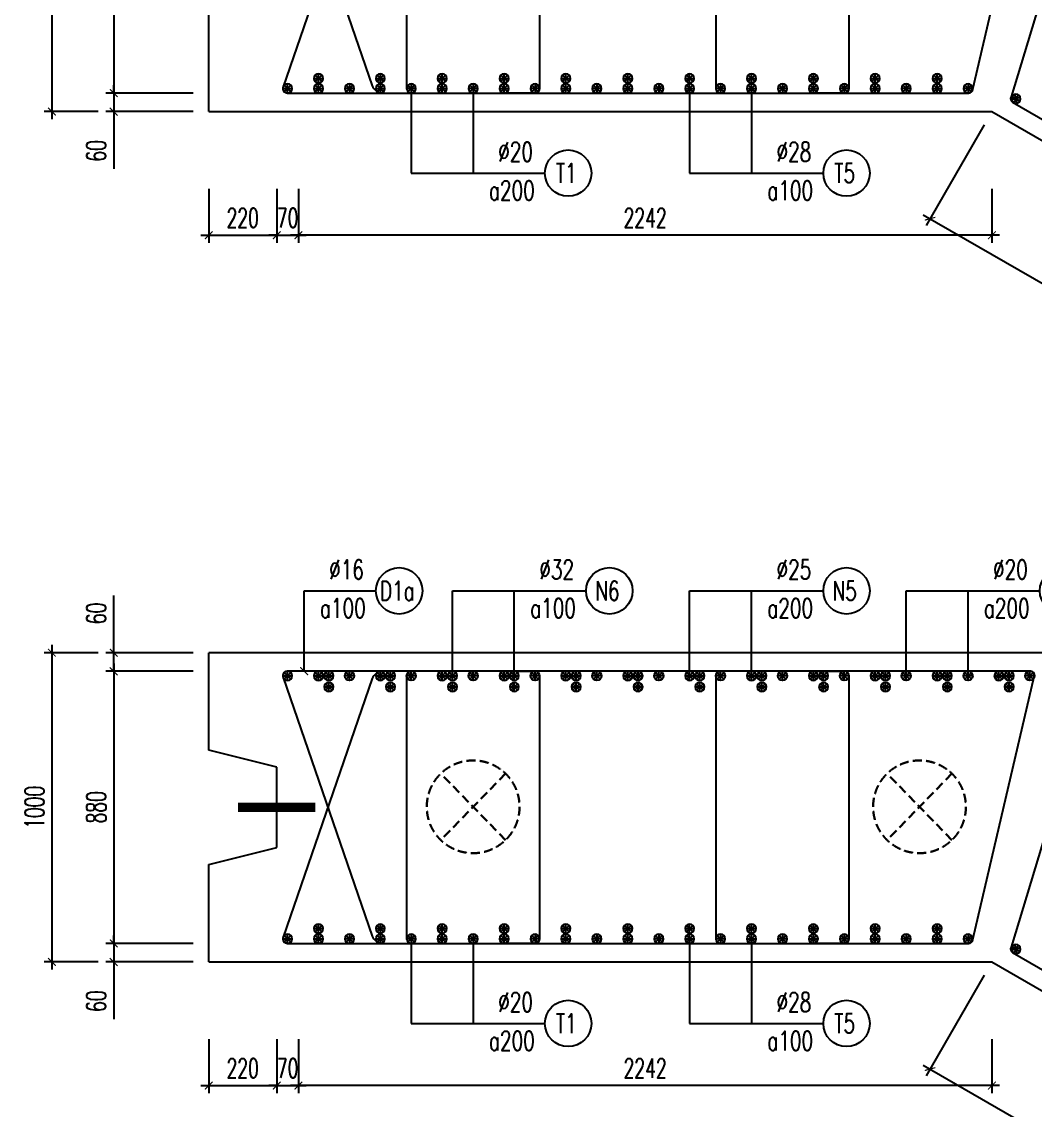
# Model space of a CAD drawing. Header units: millimetres. Extents: x -143483 to 1166745, y -1448440 to -1202244.
# Drawn here: x 365004 to 378110, y -1246161 to -1232080 of the extents above; entities that cross this region are included whole.
import ezdxf
from ezdxf.enums import TextEntityAlignment as Align

# ---------------------------------------------------------------- set-up
doc = ezdxf.new("R2010")
doc.units = ezdxf.units.MM
doc.header["$LTSCALE"] = 30
doc.header["$PDMODE"] = 3
doc.linetypes.add('DASHED', pattern=[19.05, 12.7, -6.35])
doc.layers.get('0').update_dxf_attribs({"lineweight": 9})
doc.layers.get('Defpoints').update_dxf_attribs({"lineweight": 9})
for name, color, linetype in [('ccu11-Cotthep', 9, 'Continuous'), ('ccu11-Dim', 8, 'Continuous'), ('ccu11-Thay', 7, 'Continuous'), ('ccu11-Thep', 4, 'Continuous'), ('ccu11-Thep doc', 4, 'Continuous'), ('ccu11-Thepdai', 6, 'Continuous')]:
    doc.layers.add(name, color=color, linetype=linetype)
doc.layers.add('ccu11-Khuat', color=9, linetype='DASHED', lineweight=30)
doc.layers.add('Vicom_thep doc', color=1, linetype='Continuous', lineweight=35)
doc.styles.add('ccu11-dim', font='vnsimli.shx', dxfattribs={"width": 0.65, "bigfont": 'bigfont.shx'})
doc.styles.add('ccu11-vnsimple', font='vnsimple.shx', dxfattribs={"bigfont": 'bigfont.shx'})
doc.styles.add('ccu11_simli', font='vnsimli.shx', dxfattribs={"width": 0.8})
doc.dimstyles.new('ccu11-100', dxfattribs={"dimscale": 100, "dimtxt": 2.5, "dimasz": 1, "dimexe": 1, "dimexo": 2, "dimgap": 1, "dimtad": 1, "dimdec": 0, "dimdsep": 46, "dimtxsty": 'ccu11-dim', "dimblk": 'ARCHTICK', "dimcen": -1, "dimdle": 1, "dimclrd": 256, "dimclre": 256, "dimclrt": 3, "dimadec": 0, "dimazin": 2, "dimtfac": 0.1, "dimtdec": 0, "dimtmove": 0, "dimatfit": 1, "dimldrblk": 'ARCHTICK', "dimfxl": 0, "dimtvp": 0.833333, "dimtolj": 1, "dimtzin": 12, "dimarcsym": 0})
doc.dimstyles.new('ccu11-100x4', dxfattribs={"dimscale": 100, "dimtxt": 2.5, "dimasz": 1, "dimexe": 1, "dimexo": 2, "dimgap": 1, "dimtad": 1, "dimdec": 0, "dimlfac": 0.25, "dimdsep": 46, "dimtxsty": 'ccu11-dim', "dimblk": 'ARCHTICK', "dimcen": -1, "dimdle": 1, "dimclrd": 256, "dimclre": 256, "dimclrt": 3, "dimadec": 0, "dimazin": 2, "dimtfac": 0.1, "dimtdec": 0, "dimtmove": 0, "dimatfit": 1, "dimldrblk": 'ARCHTICK', "dimfxl": 0, "dimtvp": 0.833333, "dimtolj": 1, "dimtzin": 12, "dimarcsym": 0})

# ---------------------------------------------------------------- blocks, each defined once
blk = doc.blocks.new('_ARCHTICK')
at = {"color": 0, "linetype": 'ByBlock', "const_width": 0.15}
blk.add_lwpolyline([(-0.5, -0.5), (0.5, 0.5)], dxfattribs=at)
blk = doc.blocks.new('*D2724')
at = {"layer": 'ccu11-Dim', "linetype": 'ByBlock', "lineweight": -2, "ltscale": 30, "transparency": 16777216}
for p, q in [((377450, -1233415), (376700, -1234714)), ((376663, -1234578), (389307, -1241878)), ((389920, -1240615), (389170, -1241914))]:
    blk.add_line(p, q, dxfattribs=at)
at = {"layer": 'Defpoints', "color": 0, "linetype": 'ByBlock', "ltscale": 30, "transparency": 16777216}
for p in [(377550, -1233242), (390020, -1240442), (389220, -1241828)]:
    blk.add_point(p, dxfattribs=at)
at = {"layer": 'ccu11-Dim', "linetype": 'ByBlock', "lineweight": -2, "ltscale": 30, "transparency": 16777216, "xscale": 100, "yscale": 100, "zscale": 100}
for p, rotation in [((376750, -1234628), 149.9999151036801), ((389220, -1241828), 329.9999151036801)]:
    blk.add_blockref('_ARCHTICK', p, dxfattribs=dict(at, rotation=rotation))
at = {"layer": 'ccu11-Dim', "color": 3, "linetype": 'ByBlock', "ltscale": 30, "transparency": 16777216, "insert": (383097, -1238033), "char_height": 250, "attachment_point": 5, "rotation": 329.9999, "style": 'ccu11-dim'}
blk.add_mtext('\\A1;3600', dxfattribs=at)
blk = doc.blocks.new('*D2726')
at = {"layer": 'ccu11-Dim', "linetype": 'ByBlock', "lineweight": -2, "ltscale": 30, "transparency": 16777216}
for p, q in [((367221, -1229482), (366093, -1229482)), ((366193, -1229382), (366193, -1233102)), ((367221, -1233002), (366093, -1233002))]:
    blk.add_line(p, q, dxfattribs=at)
at = {"layer": 'Defpoints', "color": 0, "linetype": 'ByBlock', "ltscale": 30, "transparency": 16777216}
for p in [(367421, -1229482), (366193, -1233002), (367421, -1233002)]:
    blk.add_point(p, dxfattribs=at)
at = {"layer": 'ccu11-Dim', "linetype": 'ByBlock', "lineweight": -2, "ltscale": 30, "transparency": 16777216, "xscale": 100, "yscale": 100, "zscale": 100}
for p, rotation in [((366193, -1229482), 90), ((366193, -1233002), 270)]:
    blk.add_blockref('_ARCHTICK', p, dxfattribs=dict(at, rotation=rotation))
at = {"layer": 'ccu11-Dim', "color": 3, "linetype": 'ByBlock', "ltscale": 30, "transparency": 16777216, "insert": (365968, -1231242), "char_height": 250, "attachment_point": 5, "rotation": 90, "style": 'ccu11-dim'}
blk.add_mtext('\\A1;880', dxfattribs=at)
blk = doc.blocks.new('*D2727')
at = {"layer": 'ccu11-Dim', "linetype": 'ByBlock', "lineweight": -2, "ltscale": 30, "transparency": 16777216}
for p, q in [((367221, -1233002), (366093, -1233002)), ((366193, -1233002), (366193, -1232902)), ((366193, -1233002), (366193, -1233242)), ((367221, -1233242), (366093, -1233242)), ((366193, -1233242), (366193, -1233982))]:
    blk.add_line(p, q, dxfattribs=at)
at = {"layer": 'Defpoints', "color": 0, "linetype": 'ByBlock', "ltscale": 30, "transparency": 16777216}
for p in [(366193, -1233002), (367421, -1233002), (367421, -1233242)]:
    blk.add_point(p, dxfattribs=at)
at = {"layer": 'ccu11-Dim', "linetype": 'ByBlock', "lineweight": -2, "ltscale": 30, "transparency": 16777216, "xscale": 100, "yscale": 100, "zscale": 100}
for p, rotation in [((366193, -1233002), 270), ((366193, -1233242), 90)]:
    blk.add_blockref('_ARCHTICK', p, dxfattribs=dict(at, rotation=rotation))
at = {"layer": 'ccu11-Dim', "color": 3, "linetype": 'ByBlock', "ltscale": 30, "transparency": 16777216, "insert": (365968, -1233750), "char_height": 250, "attachment_point": 5, "rotation": 90, "style": 'ccu11-dim'}
blk.add_mtext('\\A1;60', dxfattribs=at)
blk = doc.blocks.new('*D2728')
at = {"layer": 'ccu11-Dim', "linetype": 'ByBlock', "lineweight": -2, "ltscale": 30, "transparency": 16777216}
for p, q in [((365393, -1229142), (365393, -1233342)), ((365993, -1229242), (365293, -1229242)), ((365993, -1233242), (365293, -1233242))]:
    blk.add_line(p, q, dxfattribs=at)
at = {"layer": 'Defpoints', "color": 0, "linetype": 'ByBlock', "ltscale": 30, "transparency": 16777216}
for p in [(366193, -1229242), (365393, -1233242), (366193, -1233242)]:
    blk.add_point(p, dxfattribs=at)
at = {"layer": 'ccu11-Dim', "linetype": 'ByBlock', "lineweight": -2, "ltscale": 30, "transparency": 16777216, "xscale": 100, "yscale": 100, "zscale": 100}
for p, rotation in [((365393, -1229242), 90), ((365393, -1233242), 270)]:
    blk.add_blockref('_ARCHTICK', p, dxfattribs=dict(at, rotation=rotation))
at = {"layer": 'ccu11-Dim', "color": 3, "linetype": 'ByBlock', "ltscale": 30, "transparency": 16777216, "insert": (365168, -1231242), "char_height": 250, "attachment_point": 5, "rotation": 90, "style": 'ccu11-dim'}
blk.add_mtext('\\A1;1000', dxfattribs=at)
blk = doc.blocks.new('MCT')
at = {"ltscale": 0.005}
for p, q in [((-0.49, 0), (0.49, 0)), ((0.35, -0.35), (-0.35, 0.35)), ((-0.35, -0.35), (0.35, 0.35)), ((0, -0.49), (0, 0.49))]:
    blk.add_line(p, q, dxfattribs=at)
blk.add_circle((0, 0), 0.492, dxfattribs=at)
blk = doc.blocks.new('*U2004')
at = {"layer": 'ccu11-Thep doc', "xscale": -121.9200000001001, "yscale": 121.9200000001001, "zscale": 121.92, "rotation": 270}
blk.add_blockref('MCT', (0, 0), dxfattribs=at)
blk = doc.blocks.new('*U2005')
at = {"layer": 'ccu11-Thep doc', "color": 0, "linetype": 'ByBlock', "lineweight": -2, "transparency": 16777216}
for p in [(0, 0), (800, 0), (1600, 0), (2400, 0), (3200, 0), (4000, 0), (4800, 0), (5600, 0), (6400, 0), (7200, 0), (8000, 0)]:
    blk.add_blockref('*U2004', p, dxfattribs=at)
blk = doc.blocks.new('*D2733')
at = {"layer": 'ccu11-Dim', "lineweight": -2, "transparency": 16777216}
for start, end in [(133.4607, 141.7303), (149.9999, 180), (188.2696, 196.5392)]:
    blk.add_arc((390020, -1240442), 2080, start, end, dxfattribs=at)
at = {"layer": 'ccu11-Dim', "transparency": 16777216}
for points in [[(388428, -1239182), (388346, -1239125), (388219, -1239402)], [(387912, -1240745), (388011, -1240738), (387940, -1240442)]]:
    blk.add_solid(points, dxfattribs=at)
at = {"layer": 'Defpoints', "color": 0, "transparency": 16777216}
for p in [(377550, -1233242), (388065, -1239730), (386023, -1240442), (390020, -1240442), (390020, -1240442)]:
    blk.add_point(p, dxfattribs=at)
at = {"layer": 'ccu11-Dim', "color": 3, "transparency": 16777216, "insert": (387793, -1239845), "char_height": 250, "attachment_point": 5, "rotation": 75, "style": 'ccu11-dim'}
blk.add_mtext('\\A1;30\\M+1818B', dxfattribs=at)
blk = doc.blocks.new('*U2013')
at = {"layer": 'ccu11-Thep doc', "xscale": -121.9200000001001, "yscale": 121.9200000001001, "zscale": 121.92, "rotation": 270}
blk.add_blockref('MCT', (0, 0), dxfattribs=at)
blk = doc.blocks.new('*U2010')
at = {"layer": 'ccu11-Thep doc', "color": 0, "linetype": 'ByBlock', "lineweight": -2, "transparency": 16777216}
for p in [(0, 0), (800, 0), (1600, 0), (2400, 0), (3200, 0), (4000, 0), (4800, 0), (5600, 0), (6400, 0), (7200, 0), (8000, 0), (8800, 0), (9600, 0), (10400, 0), (11200, 0), (12000, 0), (12800, 0), (13600, 0)]:
    blk.add_blockref('*U2013', p, dxfattribs=at)
blk = doc.blocks.new('*D2714')
at = {"layer": 'ccu11-Dim', "linetype": 'ByBlock', "lineweight": -2, "ltscale": 30, "transparency": 16777216}
for p, q in [((367421, -1234242), (367421, -1234942)), ((368301, -1234242), (368301, -1234942)), ((367321, -1234842), (368401, -1234842))]:
    blk.add_line(p, q, dxfattribs=at)
at = {"layer": 'Defpoints', "color": 0, "linetype": 'ByBlock', "ltscale": 30, "transparency": 16777216}
for p in [(367421, -1234042), (368301, -1234042), (368301, -1234842)]:
    blk.add_point(p, dxfattribs=at)
at = {"layer": 'ccu11-Dim', "linetype": 'ByBlock', "lineweight": -2, "ltscale": 30, "transparency": 16777216, "xscale": 100, "yscale": 100, "zscale": 100, "rotation": 180}
blk.add_blockref('_ARCHTICK', (367421, -1234842), dxfattribs=at)
at = {"layer": 'ccu11-Dim', "linetype": 'ByBlock', "lineweight": -2, "ltscale": 30, "transparency": 16777216, "xscale": 100, "yscale": 100, "zscale": 100}
blk.add_blockref('_ARCHTICK', (368301, -1234842), dxfattribs=at)
at = {"layer": 'ccu11-Dim', "color": 3, "linetype": 'ByBlock', "ltscale": 30, "transparency": 16777216, "insert": (367861, -1234617), "char_height": 250, "attachment_point": 5, "style": 'ccu11-dim'}
blk.add_mtext('\\A1;220', dxfattribs=at)
blk = doc.blocks.new('*D2715')
at = {"layer": 'ccu11-Dim', "linetype": 'ByBlock', "lineweight": -2, "ltscale": 30, "transparency": 16777216}
for p, q in [((368301, -1234242), (368301, -1234942)), ((368581, -1234242), (368581, -1234942)), ((368301, -1234842), (368201, -1234842)), ((368301, -1234842), (368581, -1234842)), ((368581, -1234842), (368681, -1234842))]:
    blk.add_line(p, q, dxfattribs=at)
at = {"layer": 'Defpoints', "color": 0, "linetype": 'ByBlock', "ltscale": 30, "transparency": 16777216}
for p in [(368301, -1234042), (368581, -1234042), (368581, -1234842)]:
    blk.add_point(p, dxfattribs=at)
at = {"layer": 'ccu11-Dim', "linetype": 'ByBlock', "lineweight": -2, "ltscale": 30, "transparency": 16777216, "xscale": 100, "yscale": 100, "zscale": 100}
blk.add_blockref('_ARCHTICK', (368301, -1234842), dxfattribs=at)
at = {"layer": 'ccu11-Dim', "linetype": 'ByBlock', "lineweight": -2, "ltscale": 30, "transparency": 16777216, "xscale": 100, "yscale": 100, "zscale": 100, "rotation": 180}
blk.add_blockref('_ARCHTICK', (368581, -1234842), dxfattribs=at)
at = {"layer": 'ccu11-Dim', "color": 3, "linetype": 'ByBlock', "ltscale": 30, "transparency": 16777216, "insert": (368441, -1234617), "char_height": 250, "attachment_point": 5, "style": 'ccu11-dim'}
blk.add_mtext('\\A1;70', dxfattribs=at)
blk = doc.blocks.new('*D2716')
at = {"layer": 'ccu11-Dim', "linetype": 'ByBlock', "lineweight": -2, "ltscale": 30, "transparency": 16777216}
for p, q in [((368581, -1234242), (368581, -1234942)), ((377550, -1234242), (377550, -1234942)), ((377650, -1234842), (368481, -1234842))]:
    blk.add_line(p, q, dxfattribs=at)
at = {"layer": 'Defpoints', "color": 0, "linetype": 'ByBlock', "ltscale": 30, "transparency": 16777216}
for p in [(368581, -1234042), (377550, -1234042), (368581, -1234842)]:
    blk.add_point(p, dxfattribs=at)
at = {"layer": 'ccu11-Dim', "linetype": 'ByBlock', "lineweight": -2, "ltscale": 30, "transparency": 16777216, "xscale": 100, "yscale": 100, "zscale": 100, "rotation": 180}
blk.add_blockref('_ARCHTICK', (368581, -1234842), dxfattribs=at)
at = {"layer": 'ccu11-Dim', "linetype": 'ByBlock', "lineweight": -2, "ltscale": 30, "transparency": 16777216, "xscale": 100, "yscale": 100, "zscale": 100}
blk.add_blockref('_ARCHTICK', (377550, -1234842), dxfattribs=at)
at = {"layer": 'ccu11-Dim', "color": 3, "linetype": 'ByBlock', "ltscale": 30, "transparency": 16777216, "insert": (373065, -1234617), "char_height": 250, "attachment_point": 5, "style": 'ccu11-dim'}
blk.add_mtext('\\A1;2242', dxfattribs=at)
blk = doc.blocks.new('SHD')
at = {"layer": 'ccu11-Cotthep'}
blk.add_circle((300, 0), 300, dxfattribs=at)
at = {"layer": 'ccu11-Cotthep', "color": 31, "style": 'ccu11_simli', "width": 0.8}
blk.add_attdef('DK', text='', height=250, dxfattribs=at).set_placement((-101, 65), align=Align.BOTTOM_RIGHT)
blk.add_attdef('KH', text='', height=250, dxfattribs=at).set_placement((300, 0), align=Align.MIDDLE)
blk.add_attdef('KC', text='', height=250, dxfattribs=at).set_placement((-101, -142), align=Align.TOP_RIGHT)
blk = doc.blocks.new('ccu11_block_thep')
at = {"layer": 'ccu11-Thep', "color": 3}
for p, q in [((-0.4, 0), (0.4, 0)), ((-0.283, 0.283), (0.283, -0.283)), ((0.283, 0.283), (-0.283, -0.283)), ((0, 0.4), (0, -0.4))]:
    blk.add_line(p, q, dxfattribs=at)
at = {"layer": 'ccu11-Thep', "color": 1, "const_width": 0.0667}
blk.add_lwpolyline([(-0.4, 0, 1), (0.4, 0, 1), (-0.4, 0, 1)], format="xyb", dxfattribs=at)
at = {"layer": 'ccu11-Thep', "color": 1}
blk.add_circle((0, 0), 0.4, dxfattribs=at)
blk = doc.blocks.new('*U2022')
at = {"layer": 'Vicom_thep doc', "xscale": -150, "yscale": 150, "zscale": 150, "rotation": 180}
blk.add_blockref('ccu11_block_thep', (0, 0), dxfattribs=at)
blk = doc.blocks.new('*U2023')
at = {"layer": 'ccu11-Thep doc', "color": 0, "linetype": 'ByBlock', "lineweight": -2, "transparency": 16777216}
for p in [(0, 0), (800, 0), (1600, 0), (2400, 0), (3200, 0), (4000, 0), (4800, 0), (5600, 0), (6400, 0), (7200, 0), (8000, 0)]:
    blk.add_blockref('*U2022', p, dxfattribs=at)
blk = doc.blocks.new('*U2024')
at = {"layer": 'Vicom_thep doc', "xscale": -150, "yscale": 150, "zscale": 150, "rotation": 180}
blk.add_blockref('ccu11_block_thep', (0, 0), dxfattribs=at)
blk = doc.blocks.new('*U2025')
at = {"layer": 'ccu11-Thep doc', "color": 0, "linetype": 'ByBlock', "lineweight": -2, "transparency": 16777216}
for p in [(0, 0), (800, 0), (1600, 0), (2400, 0), (3200, 0), (4000, 0), (4800, 0), (5600, 0), (6400, 0), (7200, 0), (8000, 0)]:
    blk.add_blockref('*U2024', p, dxfattribs=at)
blk = doc.blocks.new('*D2719')
at = {"layer": 'ccu11-Dim', "linetype": 'ByBlock', "lineweight": -2, "ltscale": 30, "transparency": 16777216}
for p, q in [((377450, -1244415), (376700, -1245714)), ((376663, -1245578), (389307, -1252878)), ((389920, -1251615), (389170, -1252914))]:
    blk.add_line(p, q, dxfattribs=at)
at = {"layer": 'Defpoints', "color": 0, "linetype": 'ByBlock', "ltscale": 30, "transparency": 16777216}
for p in [(377550, -1244242), (390020, -1251442), (389220, -1252828)]:
    blk.add_point(p, dxfattribs=at)
at = {"layer": 'ccu11-Dim', "linetype": 'ByBlock', "lineweight": -2, "ltscale": 30, "transparency": 16777216, "xscale": 100, "yscale": 100, "zscale": 100}
for p, rotation in [((376750, -1245628), 149.9999151036801), ((389220, -1252828), 329.9999151036801)]:
    blk.add_blockref('_ARCHTICK', p, dxfattribs=dict(at, rotation=rotation))
at = {"layer": 'ccu11-Dim', "color": 3, "linetype": 'ByBlock', "ltscale": 30, "transparency": 16777216, "insert": (383097, -1249033), "char_height": 250, "attachment_point": 5, "rotation": 329.9999, "style": 'ccu11-dim'}
blk.add_mtext('\\A1;3600', dxfattribs=at)
blk = doc.blocks.new('*D2720')
at = {"layer": 'ccu11-Dim', "linetype": 'ByBlock', "lineweight": -2, "ltscale": 30, "transparency": 16777216}
for p, q in [((366193, -1240242), (366193, -1239502)), ((367221, -1240242), (366093, -1240242)), ((366193, -1240482), (366193, -1240242)), ((367221, -1240482), (366093, -1240482)), ((366193, -1240482), (366193, -1240582))]:
    blk.add_line(p, q, dxfattribs=at)
at = {"layer": 'Defpoints', "color": 0, "linetype": 'ByBlock', "ltscale": 30, "transparency": 16777216}
for p in [(367421, -1240242), (366193, -1240482), (367421, -1240482)]:
    blk.add_point(p, dxfattribs=at)
at = {"layer": 'ccu11-Dim', "linetype": 'ByBlock', "lineweight": -2, "ltscale": 30, "transparency": 16777216, "xscale": 100, "yscale": 100, "zscale": 100}
for p, rotation in [((366193, -1240242), 270), ((366193, -1240482), 90)]:
    blk.add_blockref('_ARCHTICK', p, dxfattribs=dict(at, rotation=rotation))
at = {"layer": 'ccu11-Dim', "color": 3, "linetype": 'ByBlock', "ltscale": 30, "transparency": 16777216, "insert": (365968, -1239734), "char_height": 250, "attachment_point": 5, "rotation": 90, "style": 'ccu11-dim'}
blk.add_mtext('\\A1;60', dxfattribs=at)
blk = doc.blocks.new('*D2721')
at = {"layer": 'ccu11-Dim', "linetype": 'ByBlock', "lineweight": -2, "ltscale": 30, "transparency": 16777216}
for p, q in [((367221, -1240482), (366093, -1240482)), ((366193, -1240382), (366193, -1244102)), ((367221, -1244002), (366093, -1244002))]:
    blk.add_line(p, q, dxfattribs=at)
at = {"layer": 'Defpoints', "color": 0, "linetype": 'ByBlock', "ltscale": 30, "transparency": 16777216}
for p in [(367421, -1240482), (366193, -1244002), (367421, -1244002)]:
    blk.add_point(p, dxfattribs=at)
at = {"layer": 'ccu11-Dim', "linetype": 'ByBlock', "lineweight": -2, "ltscale": 30, "transparency": 16777216, "xscale": 100, "yscale": 100, "zscale": 100}
for p, rotation in [((366193, -1240482), 90), ((366193, -1244002), 270)]:
    blk.add_blockref('_ARCHTICK', p, dxfattribs=dict(at, rotation=rotation))
at = {"layer": 'ccu11-Dim', "color": 3, "linetype": 'ByBlock', "ltscale": 30, "transparency": 16777216, "insert": (365968, -1242242), "char_height": 250, "attachment_point": 5, "rotation": 90, "style": 'ccu11-dim'}
blk.add_mtext('\\A1;880', dxfattribs=at)
blk = doc.blocks.new('*D2722')
at = {"layer": 'ccu11-Dim', "linetype": 'ByBlock', "lineweight": -2, "ltscale": 30, "transparency": 16777216}
for p, q in [((367221, -1244002), (366093, -1244002)), ((366193, -1244002), (366193, -1243902)), ((366193, -1244002), (366193, -1244242)), ((367221, -1244242), (366093, -1244242)), ((366193, -1244242), (366193, -1244982))]:
    blk.add_line(p, q, dxfattribs=at)
at = {"layer": 'Defpoints', "color": 0, "linetype": 'ByBlock', "ltscale": 30, "transparency": 16777216}
for p in [(366193, -1244002), (367421, -1244002), (367421, -1244242)]:
    blk.add_point(p, dxfattribs=at)
at = {"layer": 'ccu11-Dim', "linetype": 'ByBlock', "lineweight": -2, "ltscale": 30, "transparency": 16777216, "xscale": 100, "yscale": 100, "zscale": 100}
for p, rotation in [((366193, -1244002), 270), ((366193, -1244242), 90)]:
    blk.add_blockref('_ARCHTICK', p, dxfattribs=dict(at, rotation=rotation))
at = {"layer": 'ccu11-Dim', "color": 3, "linetype": 'ByBlock', "ltscale": 30, "transparency": 16777216, "insert": (365968, -1244750), "char_height": 250, "attachment_point": 5, "rotation": 90, "style": 'ccu11-dim'}
blk.add_mtext('\\A1;60', dxfattribs=at)
blk = doc.blocks.new('*D2723')
at = {"layer": 'ccu11-Dim', "linetype": 'ByBlock', "lineweight": -2, "ltscale": 30, "transparency": 16777216}
for p, q in [((365393, -1240142), (365393, -1244342)), ((365993, -1240242), (365293, -1240242)), ((365993, -1244242), (365293, -1244242))]:
    blk.add_line(p, q, dxfattribs=at)
at = {"layer": 'Defpoints', "color": 0, "linetype": 'ByBlock', "ltscale": 30, "transparency": 16777216}
for p in [(366193, -1240242), (365393, -1244242), (366193, -1244242)]:
    blk.add_point(p, dxfattribs=at)
at = {"layer": 'ccu11-Dim', "linetype": 'ByBlock', "lineweight": -2, "ltscale": 30, "transparency": 16777216, "xscale": 100, "yscale": 100, "zscale": 100}
for p, rotation in [((365393, -1240242), 90), ((365393, -1244242), 270)]:
    blk.add_blockref('_ARCHTICK', p, dxfattribs=dict(at, rotation=rotation))
at = {"layer": 'ccu11-Dim', "color": 3, "linetype": 'ByBlock', "ltscale": 30, "transparency": 16777216, "insert": (365168, -1242242), "char_height": 250, "attachment_point": 5, "rotation": 90, "style": 'ccu11-dim'}
blk.add_mtext('\\A1;1000', dxfattribs=at)
blk = doc.blocks.new('*U2056')
at = {"layer": 'ccu11-Thep doc', "xscale": -121.9200000001001, "yscale": 121.9200000001001, "zscale": 121.92, "rotation": 270}
blk.add_blockref('MCT', (0, 0), dxfattribs=at)
blk = doc.blocks.new('*U2057')
at = {"layer": 'ccu11-Thep doc', "color": 0, "linetype": 'ByBlock', "lineweight": -2, "transparency": 16777216}
for p in [(0, 0), (800, 0), (1600, 0), (2400, 0), (3200, 0), (4000, 0), (4800, 0), (5600, 0), (6400, 0), (7200, 0), (8000, 0), (8800, 0)]:
    blk.add_blockref('*U2056', p, dxfattribs=at)
blk = doc.blocks.new('*U2058')
at = {"layer": 'ccu11-Thep doc', "xscale": -121.9200000001001, "yscale": 121.9200000001001, "zscale": 121.92, "rotation": 270}
blk.add_blockref('MCT', (0, 0), dxfattribs=at)
blk = doc.blocks.new('*U2059')
at = {"layer": 'ccu11-Thep doc', "color": 0, "linetype": 'ByBlock', "lineweight": -2, "transparency": 16777216}
for p in [(0, 0), (800, 0), (1600, 0), (2400, 0), (3200, 0), (4000, 0), (4800, 0), (5600, 0), (6400, 0), (7200, 0), (8000, 0)]:
    blk.add_blockref('*U2058', p, dxfattribs=at)
blk = doc.blocks.new('*U2055')
at = {"layer": 'ccu11-Thep doc', "xscale": -121.9200000001001, "yscale": 121.9200000001001, "zscale": 121.92, "rotation": 270}
blk.add_blockref('MCT', (0, 0), dxfattribs=at)
blk = doc.blocks.new('*U2048')
at = {"layer": 'ccu11-Thep doc', "color": 0, "linetype": 'ByBlock', "lineweight": -2, "transparency": 16777216}
for p in [(0, 0), (800, 0), (1600, 0), (2400, 0), (3200, 0), (4000, 0), (4800, 0), (5600, 0), (6400, 0), (7200, 0), (8000, 0), (8800, 0), (9600, 0), (10400, 0), (11200, 0), (12000, 0), (12800, 0), (13600, 0)]:
    blk.add_blockref('*U2055', p, dxfattribs=at)
blk = doc.blocks.new('*D2747')
at = {"layer": 'ccu11-Dim', "linetype": 'ByBlock', "lineweight": -2, "ltscale": 30, "transparency": 16777216}
for p, q in [((367421, -1245242), (367421, -1245942)), ((368301, -1245242), (368301, -1245942)), ((367321, -1245842), (368401, -1245842))]:
    blk.add_line(p, q, dxfattribs=at)
at = {"layer": 'Defpoints', "color": 0, "linetype": 'ByBlock', "ltscale": 30, "transparency": 16777216}
for p in [(367421, -1245042), (368301, -1245042), (368301, -1245842)]:
    blk.add_point(p, dxfattribs=at)
at = {"layer": 'ccu11-Dim', "linetype": 'ByBlock', "lineweight": -2, "ltscale": 30, "transparency": 16777216, "xscale": 100, "yscale": 100, "zscale": 100, "rotation": 180}
blk.add_blockref('_ARCHTICK', (367421, -1245842), dxfattribs=at)
at = {"layer": 'ccu11-Dim', "linetype": 'ByBlock', "lineweight": -2, "ltscale": 30, "transparency": 16777216, "xscale": 100, "yscale": 100, "zscale": 100}
blk.add_blockref('_ARCHTICK', (368301, -1245842), dxfattribs=at)
at = {"layer": 'ccu11-Dim', "color": 3, "linetype": 'ByBlock', "ltscale": 30, "transparency": 16777216, "insert": (367861, -1245617), "char_height": 250, "attachment_point": 5, "style": 'ccu11-dim'}
blk.add_mtext('\\A1;220', dxfattribs=at)
blk = doc.blocks.new('*D2748')
at = {"layer": 'ccu11-Dim', "linetype": 'ByBlock', "lineweight": -2, "ltscale": 30, "transparency": 16777216}
for p, q in [((368301, -1245242), (368301, -1245942)), ((368581, -1245242), (368581, -1245942)), ((368301, -1245842), (368201, -1245842)), ((368301, -1245842), (368581, -1245842)), ((368581, -1245842), (368681, -1245842))]:
    blk.add_line(p, q, dxfattribs=at)
at = {"layer": 'Defpoints', "color": 0, "linetype": 'ByBlock', "ltscale": 30, "transparency": 16777216}
for p in [(368301, -1245042), (368581, -1245042), (368581, -1245842)]:
    blk.add_point(p, dxfattribs=at)
at = {"layer": 'ccu11-Dim', "linetype": 'ByBlock', "lineweight": -2, "ltscale": 30, "transparency": 16777216, "xscale": 100, "yscale": 100, "zscale": 100}
blk.add_blockref('_ARCHTICK', (368301, -1245842), dxfattribs=at)
at = {"layer": 'ccu11-Dim', "linetype": 'ByBlock', "lineweight": -2, "ltscale": 30, "transparency": 16777216, "xscale": 100, "yscale": 100, "zscale": 100, "rotation": 180}
blk.add_blockref('_ARCHTICK', (368581, -1245842), dxfattribs=at)
at = {"layer": 'ccu11-Dim', "color": 3, "linetype": 'ByBlock', "ltscale": 30, "transparency": 16777216, "insert": (368441, -1245617), "char_height": 250, "attachment_point": 5, "style": 'ccu11-dim'}
blk.add_mtext('\\A1;70', dxfattribs=at)
blk = doc.blocks.new('*D2749')
at = {"layer": 'ccu11-Dim', "linetype": 'ByBlock', "lineweight": -2, "ltscale": 30, "transparency": 16777216}
for p, q in [((368581, -1245242), (368581, -1245942)), ((377550, -1245242), (377550, -1245942)), ((377650, -1245842), (368481, -1245842))]:
    blk.add_line(p, q, dxfattribs=at)
at = {"layer": 'Defpoints', "color": 0, "linetype": 'ByBlock', "ltscale": 30, "transparency": 16777216}
for p in [(368581, -1245042), (377550, -1245042), (368581, -1245842)]:
    blk.add_point(p, dxfattribs=at)
at = {"layer": 'ccu11-Dim', "linetype": 'ByBlock', "lineweight": -2, "ltscale": 30, "transparency": 16777216, "xscale": 100, "yscale": 100, "zscale": 100, "rotation": 180}
blk.add_blockref('_ARCHTICK', (368581, -1245842), dxfattribs=at)
at = {"layer": 'ccu11-Dim', "linetype": 'ByBlock', "lineweight": -2, "ltscale": 30, "transparency": 16777216, "xscale": 100, "yscale": 100, "zscale": 100}
blk.add_blockref('_ARCHTICK', (377550, -1245842), dxfattribs=at)
at = {"layer": 'ccu11-Dim', "color": 3, "linetype": 'ByBlock', "ltscale": 30, "transparency": 16777216, "insert": (373065, -1245617), "char_height": 250, "attachment_point": 5, "style": 'ccu11-dim'}
blk.add_mtext('\\A1;2242', dxfattribs=at)
blk = doc.blocks.new('*U2042')
at = {"layer": 'Vicom_thep doc', "xscale": -150, "yscale": 150, "zscale": 150, "rotation": 180}
blk.add_blockref('ccu11_block_thep', (0, 0), dxfattribs=at)
blk = doc.blocks.new('*U2043')
at = {"layer": 'ccu11-Thep doc', "color": 0, "linetype": 'ByBlock', "lineweight": -2, "transparency": 16777216}
for p in [(0, 0), (800, 0), (1600, 0), (2400, 0), (3200, 0), (4000, 0), (4800, 0), (5600, 0), (6400, 0), (7200, 0), (8000, 0), (8800, 0)]:
    blk.add_blockref('*U2042', p, dxfattribs=at)
blk = doc.blocks.new('*U2038')
at = {"layer": 'Vicom_thep doc', "xscale": -150, "yscale": 150, "zscale": 150, "rotation": 180}
blk.add_blockref('ccu11_block_thep', (0, 0), dxfattribs=at)
blk = doc.blocks.new('*U2039')
at = {"layer": 'ccu11-Thep doc', "color": 0, "linetype": 'ByBlock', "lineweight": -2, "transparency": 16777216}
for p in [(0, 0), (800, 0), (1600, 0), (2400, 0), (3200, 0), (4000, 0), (4800, 0), (5600, 0), (6400, 0), (7200, 0), (8000, 0)]:
    blk.add_blockref('*U2038', p, dxfattribs=at)
blk = doc.blocks.new('*U2040')
at = {"layer": 'Vicom_thep doc', "xscale": -150, "yscale": 150, "zscale": 150, "rotation": 180}
blk.add_blockref('ccu11_block_thep', (0, 0), dxfattribs=at)
blk = doc.blocks.new('*U2041')
at = {"layer": 'ccu11-Thep doc', "color": 0, "linetype": 'ByBlock', "lineweight": -2, "transparency": 16777216}
for p in [(0, 0), (800, 0), (1600, 0), (2400, 0), (3200, 0), (4000, 0), (4800, 0), (5600, 0), (6400, 0), (7200, 0), (8000, 0)]:
    blk.add_blockref('*U2040', p, dxfattribs=at)
blk = doc.blocks.new('*U2053')
at = {"layer": 'Vicom_thep doc', "xscale": -150, "yscale": 150, "zscale": 150, "rotation": 180}
blk.add_blockref('ccu11_block_thep', (0, 0), dxfattribs=at)
blk = doc.blocks.new('*U2054')
at = {"layer": 'ccu11-Thep doc', "color": 0, "linetype": 'ByBlock', "lineweight": -2, "transparency": 16777216}
for p in [(0, 0), (800, 0), (1600, 0), (2400, 0), (3200, 0), (4000, 0), (4800, 0), (5600, 0), (6400, 0), (7200, 0), (8000, 0), (8800, 0)]:
    blk.add_blockref('*U2053', p, dxfattribs=at)
blk = doc.blocks.new('*U1888')
at = {"layer": 'Vicom_thep doc', "xscale": -150, "yscale": 150, "zscale": 150, "rotation": 180}
blk.add_blockref('ccu11_block_thep', (0, 0), dxfattribs=at)
blk = doc.blocks.new('*U1889')
at = {"layer": 'ccu11-Thep doc', "color": 0, "linetype": 'ByBlock', "lineweight": -2, "transparency": 16777216}
for p in [(0, 0), (800, 0), (1600, 0), (2400, 0), (3200, 0), (4000, 0), (4800, 0), (5600, 0), (6400, 0), (7200, 0), (8000, 0), (8800, 0)]:
    blk.add_blockref('*U1888', p, dxfattribs=at)
blk = doc.blocks.new('*D4395')
at = {"layer": 'ccu11-Dim', "lineweight": -2, "transparency": 16777216}
for start, end in [(133.4607, 141.7303), (149.9999, 180), (188.2696, 196.5392)]:
    blk.add_arc((390020, -1251442), 2080, start, end, dxfattribs=at)
at = {"layer": 'ccu11-Dim', "transparency": 16777216}
for points in [[(388428, -1250182), (388346, -1250125), (388219, -1250402)], [(387912, -1251745), (388011, -1251738), (387940, -1251442)]]:
    blk.add_solid(points, dxfattribs=at)
at = {"layer": 'Defpoints', "color": 0, "transparency": 16777216}
for p in [(377550, -1244242), (388065, -1250730), (386023, -1251442), (390020, -1251442), (390020, -1251442)]:
    blk.add_point(p, dxfattribs=at)
at = {"layer": 'ccu11-Dim', "color": 3, "transparency": 16777216, "insert": (387793, -1250845), "char_height": 250, "attachment_point": 5, "rotation": 75, "style": 'ccu11-dim'}
blk.add_mtext('\\A1;30\\M+1818B', dxfattribs=at)

msp = doc.modelspace()

# ---------------------------------------------------------------- linework, layer by layer
at = {"layer": 'ccu11-Khuat', "ltscale": 0.3}
for p, q in [((371260.42, -1241806.3), (370422.19, -1242665)), ((371260.42, -1242665), (370422.19, -1241806.3)), ((377032.76, -1241806.3), (376194.53, -1242665)), ((377032.76, -1242665), (376194.53, -1241806.3))]:
    msp.add_line(p, q, dxfattribs=at)
for centre in [(370841.31, -1242235.65), (376613.64, -1242235.65)]:
    msp.add_circle(centre, 600, dxfattribs=at)
at = {"layer": 'ccu11-Thay'}
for p, q in [((367421.31, -1233242.01), (367421.31, -1231982.01)), ((367421.31, -1233242.01), (377549.51, -1233242.01)), ((377549.51, -1233242.01), (390020.23, -1240442.01)), ((378621.31, -1240242.01), (367421.31, -1240242.01)), ((367421.31, -1241502.01), (367421.31, -1240242.01)), ((368301.07, -1241722.01), (367421.31, -1241502.01)), ((368301.07, -1242762.01), (368301.07, -1241722.01)), ((367421.31, -1242982.01), (368301.07, -1242762.01)), ((367421.31, -1244242.01), (367421.31, -1242982.01)), ((367421.31, -1244242.01), (377549.51, -1244242.01)), ((377549.51, -1244242.01), (390020.23, -1251442.01))]:
    msp.add_line(p, q, dxfattribs=at)
at = {"layer": 'ccu11-Thep', "const_width": 120}
msp.add_lwpolyline([(368801.31, -1242242.01), (367801.31, -1242242.01)], dxfattribs=at)
at = {"layer": 'ccu11-Thepdai'}
for points in [[(370369.51, -1229482.01), (369649.04, -1229482.01, 0.23620228), (369537.27, -1229574.76), (368383.4, -1232921.51, 0.5204497), (368439.79, -1233002.01), (377251.31, -1233002.01, 0.41421356), (377301.31, -1232952.01), (378101.31, -1229532.01, 0.41421356), (378051.31, -1229482.01), (368439.79, -1229482.01, 0.5204497), (368383.4, -1229562.51), (369537.27, -1232909.26, 0.23620228), (369649.04, -1233002.01), (370369.51, -1233002.01)], [(370461.31, -1229482.01), (370041.31, -1229482.01, 0.41421356), (369981.31, -1229542.01), (369981.31, -1232942.01, 0.41421356), (370041.31, -1233002.01), (370461.31, -1233002.01)], [(371221.31, -1229482.01), (371641.31, -1229482.01, -0.41421356), (371701.31, -1229542.01), (371701.31, -1232942.01, -0.41421356), (371641.31, -1233002.01), (371221.31, -1233002.01)], [(374461.31, -1229482.01), (374041.31, -1229482.01, 0.41421356), (373981.31, -1229542.01), (373981.31, -1232942.01, 0.41421356), (374041.31, -1233002.01), (374461.31, -1233002.01)], [(375221.31, -1229482.01), (375641.31, -1229482.01, -0.41421356), (375701.31, -1229542.01), (375701.31, -1232942.01, -0.41421356), (375641.31, -1233002.01), (375221.31, -1233002.01)], [(377816.14, -1233118.84), (389609.36, -1239927.66, 0.41421356), (389691.32, -1239905.7), (390703.5, -1236552.56, 0.41421356), (390685.2, -1236484.25), (378883.32, -1229670.42, 0.41421356), (378815.02, -1229688.73), (377797.83, -1233050.54, 0.41421356), (377816.14, -1233118.84)], [(370369.51, -1240482.01), (369649.04, -1240482.01, 0.23620228), (369537.27, -1240574.76), (368383.4, -1243921.51, 0.5204497), (368439.79, -1244002.01), (377251.31, -1244002.01, 0.41421356), (377301.31, -1243952.01), (378101.31, -1240532.01, 0.41421356), (378051.31, -1240482.01), (368439.79, -1240482.01, 0.5204497), (368383.4, -1240562.51), (369537.27, -1243909.26, 0.23620228), (369649.04, -1244002.01), (370369.51, -1244002.01)], [(370461.31, -1240482.01), (370041.31, -1240482.01, 0.41421356), (369981.31, -1240542.01), (369981.31, -1243942.01, 0.41421356), (370041.31, -1244002.01), (370461.31, -1244002.01)], [(371221.31, -1240482.01), (371641.31, -1240482.01, -0.41421356), (371701.31, -1240542.01), (371701.31, -1243942.01, -0.41421356), (371641.31, -1244002.01), (371221.31, -1244002.01)], [(374461.31, -1240482.01), (374041.31, -1240482.01, 0.41421356), (373981.31, -1240542.01), (373981.31, -1243942.01, 0.41421356), (374041.31, -1244002.01), (374461.31, -1244002.01)], [(375221.31, -1240482.01), (375641.31, -1240482.01, -0.41421356), (375701.31, -1240542.01), (375701.31, -1243942.01, -0.41421356), (375641.31, -1244002.01), (375221.31, -1244002.01)], [(377816.14, -1244118.84), (389609.36, -1250927.66, 0.41421356), (389691.32, -1250905.7), (390703.5, -1247552.56, 0.41421356), (390685.2, -1247484.25), (378883.32, -1240670.42, 0.41421356), (378815.02, -1240688.73), (377797.83, -1244050.54, 0.41421356), (377816.14, -1244118.84)]]:
    msp.add_lwpolyline(points, format="xyb", dxfattribs=at)

# ---------------------------------------------------------------- block references
at = {"layer": 'ccu11-Cotthep'}
ref = msp.add_blockref('SHD', (371770.31, -1234037.37), dxfattribs=at)
ref.add_attrib('KH', 'T1', dxfattribs={"color": 31, "height": 250, "style": 'ccu11-vnsimple', "width": 0.7}).set_placement((372045.31, -1234037.37), align=Align.MIDDLE_CENTER)
ref.add_attrib('KC', 'a200', dxfattribs={"color": 31, "height": 250, "style": 'ccu11-vnsimple', "width": 0.7}).set_placement((371341.73, -1234137.37), align=Align.TOP_CENTER)
ref.add_attrib('DK', '`20', dxfattribs={"color": 31, "height": 250, "style": 'ccu11-vnsimple', "width": 0.7}).set_placement((371389.52, -1233962.37), align=Align.BOTTOM_CENTER)
ref = msp.add_blockref('SHD', (375369.95, -1234037.37), dxfattribs=at)
ref.add_attrib('KH', 'T5', dxfattribs={"color": 31, "height": 250, "style": 'ccu11-vnsimple', "width": 0.7}).set_placement((375644.95, -1234037.37), align=Align.MIDDLE_CENTER)
ref.add_attrib('KC', 'a100', dxfattribs={"color": 31, "height": 250, "style": 'ccu11-vnsimple', "width": 0.7}).set_placement((374941.37, -1234137.37), align=Align.TOP_CENTER)
ref.add_attrib('DK', '`28', dxfattribs={"color": 31, "height": 250, "style": 'ccu11-vnsimple', "width": 0.7}).set_placement((374989.17, -1233962.37), align=Align.BOTTOM_CENTER)
ref = msp.add_blockref('SHD', (369584.51, -1239441.65), dxfattribs=at)
ref.add_attrib('KH', 'D1a', dxfattribs={"color": 31, "height": 250, "style": 'ccu11-vnsimple', "width": 0.7}).set_placement((369859.51, -1239441.65), align=Align.MIDDLE_CENTER)
ref.add_attrib('KC', 'a100', dxfattribs={"color": 31, "height": 250, "style": 'ccu11-vnsimple', "width": 0.7}).set_placement((369155.92, -1239541.65), align=Align.TOP_CENTER)
ref.add_attrib('DK', '`16', dxfattribs={"color": 31, "height": 250, "style": 'ccu11-vnsimple', "width": 0.7}).set_placement((369203.72, -1239366.65), align=Align.BOTTOM_CENTER)
ref = msp.add_blockref('SHD', (372302.61, -1239441.65), dxfattribs=at)
ref.add_attrib('KH', 'N6', dxfattribs={"color": 31, "height": 250, "style": 'ccu11-vnsimple', "width": 0.7}).set_placement((372577.61, -1239441.65), align=Align.MIDDLE_CENTER)
ref.add_attrib('KC', 'a100', dxfattribs={"color": 31, "height": 250, "style": 'ccu11-vnsimple', "width": 0.7}).set_placement((371874.03, -1239541.65), align=Align.TOP_CENTER)
ref.add_attrib('DK', '`32', dxfattribs={"color": 31, "height": 250, "style": 'ccu11-vnsimple', "width": 0.7}).set_placement((371921.83, -1239366.65), align=Align.BOTTOM_CENTER)
ref = msp.add_blockref('SHD', (375369.95, -1239441.65), dxfattribs=at)
ref.add_attrib('KH', 'N5', dxfattribs={"color": 31, "height": 250, "style": 'ccu11-vnsimple', "width": 0.7}).set_placement((375644.95, -1239441.65), align=Align.MIDDLE_CENTER)
ref.add_attrib('KC', 'a200', dxfattribs={"color": 31, "height": 250, "style": 'ccu11-vnsimple', "width": 0.7}).set_placement((374941.37, -1239541.65), align=Align.TOP_CENTER)
ref.add_attrib('DK', '`25', dxfattribs={"color": 31, "height": 250, "style": 'ccu11-vnsimple', "width": 0.7}).set_placement((374989.17, -1239366.65), align=Align.BOTTOM_CENTER)
ref = msp.add_blockref('SHD', (378169.95, -1239441.65), dxfattribs=at)
ref.add_attrib('KH', 'N1', dxfattribs={"color": 31, "height": 250, "style": 'ccu11-vnsimple', "width": 0.7}).set_placement((378444.95, -1239441.65), align=Align.MIDDLE_CENTER)
ref.add_attrib('KC', 'a200', dxfattribs={"color": 31, "height": 250, "style": 'ccu11-vnsimple', "width": 0.7}).set_placement((377741.37, -1239541.65), align=Align.TOP_CENTER)
ref.add_attrib('DK', '`20', dxfattribs={"color": 31, "height": 250, "style": 'ccu11-vnsimple', "width": 0.7}).set_placement((377789.17, -1239366.65), align=Align.BOTTOM_CENTER)
ref = msp.add_blockref('SHD', (371770.31, -1245037.37), dxfattribs=at)
ref.add_attrib('KH', 'T1', dxfattribs={"color": 31, "height": 250, "style": 'ccu11-vnsimple', "width": 0.7}).set_placement((372045.31, -1245037.37), align=Align.MIDDLE_CENTER)
ref.add_attrib('KC', 'a200', dxfattribs={"color": 31, "height": 250, "style": 'ccu11-vnsimple', "width": 0.7}).set_placement((371341.73, -1245137.37), align=Align.TOP_CENTER)
ref.add_attrib('DK', '`20', dxfattribs={"color": 31, "height": 250, "style": 'ccu11-vnsimple', "width": 0.7}).set_placement((371389.52, -1244962.37), align=Align.BOTTOM_CENTER)
ref = msp.add_blockref('SHD', (375369.95, -1245037.37), dxfattribs=at)
ref.add_attrib('KH', 'T5', dxfattribs={"color": 31, "height": 250, "style": 'ccu11-vnsimple', "width": 0.7}).set_placement((375644.95, -1245037.37), align=Align.MIDDLE_CENTER)
ref.add_attrib('KC', 'a100', dxfattribs={"color": 31, "height": 250, "style": 'ccu11-vnsimple', "width": 0.7}).set_placement((374941.37, -1245137.37), align=Align.TOP_CENTER)
ref.add_attrib('DK', '`28', dxfattribs={"color": 31, "height": 250, "style": 'ccu11-vnsimple', "width": 0.7}).set_placement((374989.17, -1244962.37), align=Align.BOTTOM_CENTER)
at = {"layer": 'ccu11-Thep doc'}
for name, p in [('*U2025', (368840.95, -1232811.9)), ('*U2023', (368840.95, -1232942.01)), ('*U2043', (368840.95, -1240542.01)), ('*U2054', (368973.61, -1240542.01)), ('*U1889', (368973.61, -1240685.42)), ('*U2041', (368840.95, -1243811.9)), ('*U2039', (368840.95, -1243942.01))]:
    msp.add_blockref(name, p, dxfattribs=at)
at = {"layer": 'ccu11-Thep doc', "xscale": -121.9200000001001, "yscale": 121.9200000001001, "zscale": 121.9200000001001, "rotation": 270}
for p in [(368440.95, -1232942.01), (368440.95, -1240542.01), (368440.95, -1243942.01)]:
    msp.add_blockref('MCT', p, dxfattribs=at)
at = {"layer": 'ccu11-Thep doc'}
for name, p, rotation in [('*U2005', (377241.31, -1232942.01), 180), ('*U2010', (389639.36, -1239875.7), 150), ('*U2059', (377241.31, -1243942.01), 180), ('*U2048', (389639.36, -1250875.7), 150)]:
    msp.add_blockref(name, p, dxfattribs=dict(at, rotation=rotation))
at = {"layer": 'ccu11-Thep doc', "xscale": -1}
msp.add_blockref('*U2057', (378041.31, -1240542.01), dxfattribs=at)

# ---------------------------------------------------------------- dimensions: what is measured, and where the dimension line sits
at = {"layer": 'ccu11-Dim', "linetype": 'ByBlock', "ltscale": 30}
for base, p1, p2, angle, picture, middle in [((365392.91, -1233242.01), (366192.91, -1229242.01), (366192.91, -1233242.01), 90, '*D2728', (365167.91, -1231242.01)), ((368301.31, -1234842.37), (367421.31, -1234042.37), (368301.31, -1234042.37), 180, '*D2714', (367861.31, -1234617.37)), ((368581.31, -1234842.37), (377549.51, -1234042.37), (368581.31, -1234042.37), 180, '*D2716', (373065.41, -1234617.37)), ((365392.91, -1244242.01), (366192.91, -1240242.01), (366192.91, -1244242.01), 90, '*D2723', (365167.91, -1242242.01)), ((368301.31, -1245842.37), (367421.31, -1245042.37), (368301.31, -1245042.37), 180, '*D2747', (367861.31, -1245617.37)), ((368581.31, -1245842.37), (377549.51, -1245042.37), (368581.31, -1245042.37), 180, '*D2749', (373065.41, -1245617.37))]:
    dim = msp.add_linear_dim(base=base, p1=p1, p2=p2, angle=angle, dimstyle='ccu11-100x4', dxfattribs=at)
    dim.commit()
    dim.dimension.update_dxf_attribs({"geometry": picture, "text_midpoint": middle})
for base, p1, p2, angle, override, picture, middle in [((366192.91, -1233002.01), (367421.31, -1229482.01), (367421.31, -1233002.01), 90, {"dimtmove": 1}, '*D2726', (365967.91, -1231242.01)), ((368581.31, -1234842.37), (368301.31, -1234042.37), (368581.31, -1234042.37), 180, {"dimtix": 1}, '*D2715', (368441.31, -1234617.37)), ((366192.91, -1244002.01), (367421.31, -1240482.01), (367421.31, -1244002.01), 90, {"dimtmove": 1}, '*D2721', (365967.91, -1242242.01)), ((368581.31, -1245842.37), (368301.31, -1245042.37), (368581.31, -1245042.37), 180, {"dimtix": 1}, '*D2748', (368441.31, -1245617.37))]:
    dim = msp.add_linear_dim(base=base, p1=p1, p2=p2, angle=angle, dimstyle='ccu11-100x4', override=override, dxfattribs=at)
    dim.commit()
    dim.dimension.update_dxf_attribs({"geometry": picture, "text_midpoint": middle})
for base, p1, p2, angle, picture, middle in [((366192.91, -1233002.01), (367421.31, -1233242.01), (367421.31, -1233002.01), 270, '*D2727', (366192.91, -1233749.99)), ((366192.91, -1240482.01), (367421.31, -1240242.01), (367421.31, -1240482.01), 90, '*D2720', (366192.91, -1239734.02)), ((366192.91, -1244002.01), (367421.31, -1244242.01), (367421.31, -1244002.01), 270, '*D2722', (366192.91, -1244749.99))]:
    dim = msp.add_linear_dim(base=base, p1=p1, p2=p2, angle=angle, dimstyle='ccu11-100x4', dxfattribs=at)
    dim.commit()
    dim.dimension.update_dxf_attribs({"geometry": picture, "text_midpoint": middle, "dimtype": 160})
for p1, p2, picture, middle in [((377549.51, -1233242.01), (390020.23, -1240442.01), '*D2724', (383097.37, -1238032.79)), ((377549.51, -1244242.01), (390020.23, -1251442.01), '*D2719', (383097.37, -1249032.79))]:
    dim = msp.add_aligned_dim(p1=p1, p2=p2, distance=-1600, dimstyle='ccu11-100x4', dxfattribs=at)
    dim.commit()
    dim.dimension.update_dxf_attribs({"geometry": picture, "text_midpoint": middle})
at = {"layer": 'ccu11-Dim'}
for base, line1, line2, picture, middle in [((388065.35, -1239730.49), ((377549.51, -1233242.01), (390020.23, -1240442.01)), ((390020.23, -1240442.01), (386023.03, -1240442.01)), '*D2733', (387793.44, -1239845.34)), ((388065.35, -1250730.49), ((377549.51, -1244242.01), (390020.23, -1251442.01)), ((390020.23, -1251442.01), (386023.03, -1251442.01)), '*D4395', (387793.44, -1250845.34))]:
    dim = msp.add_angular_dim_2l(base=base, line1=line1, line2=line2, dimstyle='ccu11-100x4', override={"dimasz": 3, "dimsah": 1}, dxfattribs=at)
    dim.commit()
    dim.dimension.update_dxf_attribs({"geometry": picture, "text_midpoint": middle})

# ---------------------------------------------------------------- leaders
at = {"layer": 'ccu11-Cotthep'}
for points in [[(370041.31, -1232937.01), (370041.31, -1234037.37), (371770.31, -1234037.37)], [(370841.31, -1232937.01), (370841.31, -1234037.37), (371770.31, -1234037.37)], [(373640.95, -1232937.01), (373640.95, -1234037.37), (375369.95, -1234037.37)], [(374440.95, -1232937.01), (374440.95, -1234037.37), (375369.95, -1234037.37)], [(370573.61, -1240542.01), (370573.61, -1239441.65), (372302.61, -1239441.65)], [(371373.61, -1240542.01), (371373.61, -1239441.65), (372302.61, -1239441.65)], [(373640.95, -1240542.01), (373640.95, -1239441.65), (375369.95, -1239441.65)], [(374440.95, -1240542.01), (374440.95, -1239441.65), (375369.95, -1239441.65)], [(376440.95, -1240542.01), (376440.95, -1239441.65), (378169.95, -1239441.65)], [(377240.95, -1240542.01), (377240.95, -1239441.65), (378169.95, -1239441.65)], [(370041.31, -1243937.01), (370041.31, -1245037.37), (371770.31, -1245037.37)], [(370841.31, -1243937.01), (370841.31, -1245037.37), (371770.31, -1245037.37)], [(373640.95, -1243937.01), (373640.95, -1245037.37), (375369.95, -1245037.37)], [(374440.95, -1243937.01), (374440.95, -1245037.37), (375369.95, -1245037.37)]]:
    msp.add_leader(points, dimstyle='ccu11-100', override={"dimasz": 1.5, "dimgap": 1, "dimtad": 0, "dimldrblk": 'None', "dimfxl": 3, "dimfxlon": 1, "dimtfill": 1, "dimarcsym": 1}, dxfattribs=at)
at = {"layer": 'ccu11-Cotthep', "linetype": 'ByBlock', "ltscale": 30}
msp.add_leader([(368655.51, -1240482.01), (368655.51, -1239441.65), (369584.51, -1239441.65)], dimstyle='ccu11-100x4', dxfattribs=at)

doc.saveas('drawing.dxf')
